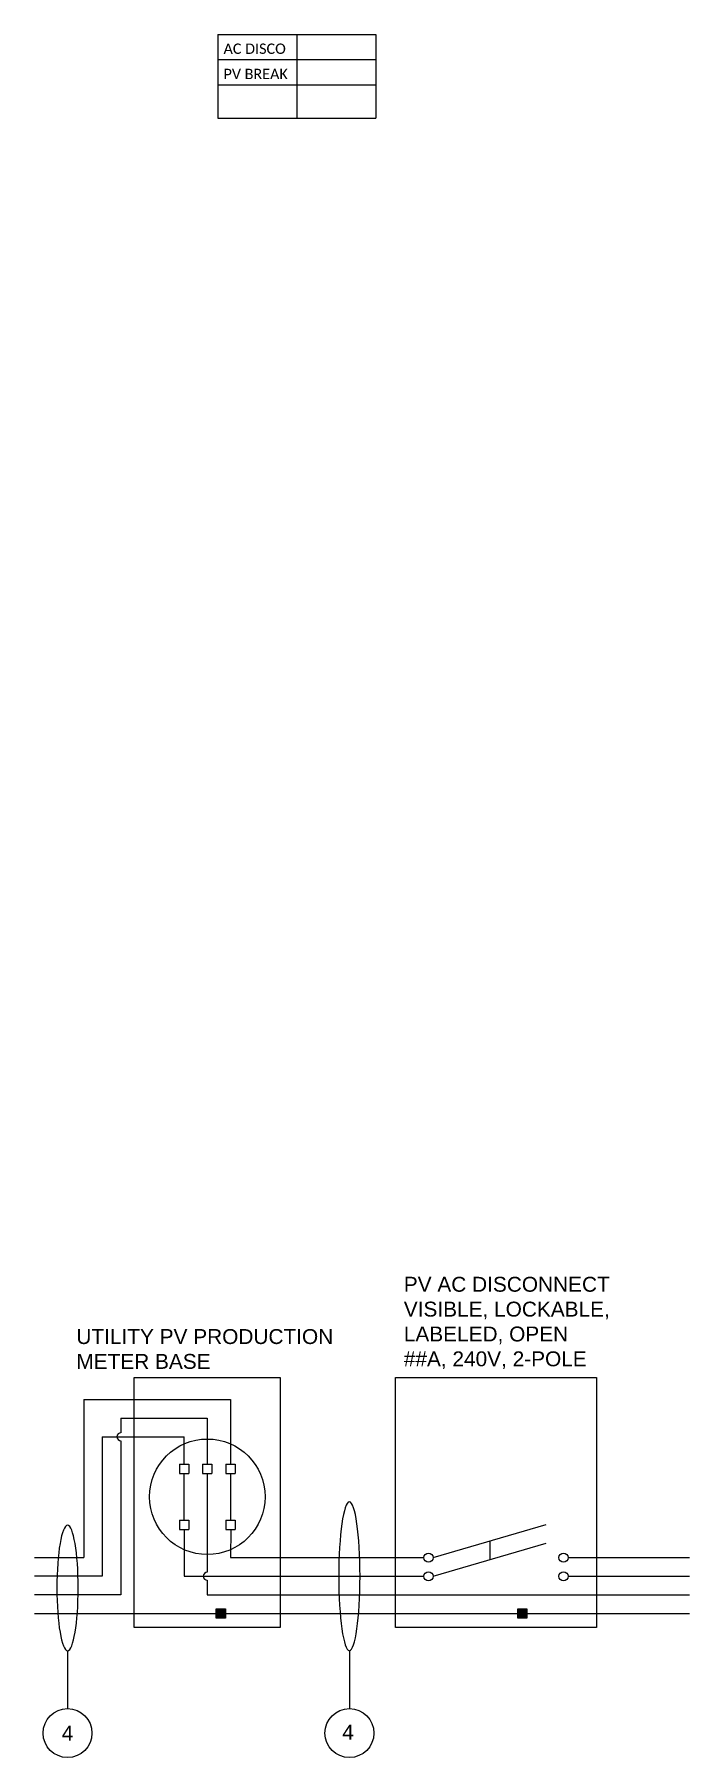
# Model space of a CAD drawing. Header units: inches. Extents: x 283.3 to 318.5, y 6.7 to 99.1.
import ezdxf

# ---------------------------------------------------------------- set-up
doc = ezdxf.new("R2010")
doc.units = ezdxf.units.IN
doc.header["$MEASUREMENT"] = 0
doc.layers.add('Ground', color=3, linetype='Continuous')
doc.layers.add('wirecallout', color=4, linetype='Continuous', lineweight=25)
doc.styles.get("Standard").update_dxf_attribs({"font": 'arial.ttf'})

# ---------------------------------------------------------------- blocks, each defined once
blk = doc.blocks.new('*T20')
at = {"color": 0, "linetype": 'ByBlock', "lineweight": -2, "transparency": 16777216}
for p, q in [((0, 0), (8.467, 0)), ((0, 0), (0, -4.497)), ((4.233, 0), (4.233, -4.497)), ((8.467, 0), (8.467, -4.497)), ((0, -1.348), (8.467, -1.348)), ((0, -2.697), (8.467, -2.697)), ((0, -4.497), (8.467, -4.497))]:
    blk.add_line(p, q, dxfattribs=at)
at = {"color": 0, "transparency": 16777216, "char_height": 0.55556, "width": 3.63333}
for s, insert, attachment_point in [('{\\fCalibri|b0|i0|c0;AC DISCO', (0.3, -1.048), 7), ('{\\fCalibri|b0|i0|c0;PV BREAK', (0.3, -2.397), 7), ('{\\fCalibri|b0|i0|c0;', (8.167, -1.048), 9), ('{\\fCalibri|b0|i0|c0;', (4.533, -2.397), 7)]:
    blk.add_mtext(s, dxfattribs=dict(at, insert=insert, attachment_point=attachment_point))
blk = doc.blocks.new('*U19')
h = blk.add_hatch(color=256)
h.dxf.hatch_style = 1
h.paths.add_polyline_path([(10.247, 0.248), (9.751, 0.248), (9.751, 0), (10.247, 0)])
h.paths.add_polyline_path([(10.247, 0), (9.751, 0), (9.751, -0.248), (10.247, -0.248)])
h = blk.add_hatch(color=256)
h.dxf.hatch_style = 1
h.paths.add_polyline_path([(26.429, 0.248), (25.933, 0.248), (25.933, 0), (26.429, 0)])
h.paths.add_polyline_path([(26.429, 0), (25.933, 0), (25.933, -0.248), (26.429, -0.248)])
for p, q in [((2.641, 11.488), (10.527, 11.488)), ((2.641, 11.488), (2.641, 3)), ((10.527, 11.488), (10.527, 8.016)), ((4.641, 10.488), (4.641, 9.703)), ((4.641, 10.488), (9.273, 10.488)), ((9.273, 10.488), (9.273, 8.016)), ((3.641, 9.488), (3.641, 2)), ((3.641, 9.488), (8.027, 9.488)), ((4.641, 9.273), (4.641, 1)), ((8.027, 8.016), (8.027, 9.488)), ((7.777, 8.016), (7.777, 7.516)), ((7.777, 8.016), (8.277, 8.016)), ((7.777, 7.516), (8.277, 7.516)), ((8.027, 5.016), (8.027, 7.516)), ((8.277, 8.016), (8.277, 7.516)), ((9.024, 8.016), (9.024, 7.516)), ((9.024, 8.016), (9.524, 8.016)), ((9.024, 7.516), (9.524, 7.516)), ((9.273, 7.516), (9.273, 4.222)), ((9.524, 8.016), (9.524, 7.516)), ((10.277, 8.016), (10.277, 7.516)), ((10.277, 8.016), (10.777, 8.016)), ((10.277, 7.516), (10.777, 7.516)), ((10.527, 7.516), (10.527, 7.004)), ((10.527, 7.516), (10.527, 5.016)), ((10.777, 8.016), (10.777, 7.516)), ((7.777, 5.016), (7.777, 4.516)), ((7.777, 5.016), (8.277, 5.016)), ((8.277, 5.016), (8.277, 4.516)), ((10.277, 5.016), (10.277, 4.516)), ((10.277, 5.016), (10.777, 5.016)), ((10.777, 5.016), (10.777, 4.516)), ((21.394, 3), (27.465, 4.771)), ((7.777, 4.516), (8.277, 4.516)), ((9.273, 4.222), (9.273, 2.215)), ((10.277, 4.516), (10.777, 4.516)), ((21.394, 2), (27.465, 3.771)), ((24.43, 3.885), (24.43, 2.885)), ((0, 3), (2.641, 3)), ((28.638, 3), (35.153, 3)), ((3.641, 2), (0, 2)), ((28.638, 2), (30.132, 2)), ((30.132, 2), (35.153, 2)), ((4.641, 1), (0, 1)), ((1.775, -1.99), (1.775, -5.101)), ((16.901, -1.99), (16.901, -5.101))]:
    blk.add_line(p, q)
for points in [[(13.189, -0.753), (5.357, -0.753), (5.357, 12.663), (13.189, 12.663)], [(30.168, -0.753), (19.382, -0.753), (19.382, 12.663), (30.168, 12.663)], [(9.751, 0.248), (10.247, 0.248), (10.247, -0.248), (9.751, -0.248)], [(25.933, 0.248), (26.429, 0.248), (26.429, -0.248), (25.933, -0.248)]]:
    blk.add_lwpolyline(points, close=True)
for points in [[(8.027, 4.516), (8.027, 2), (20.898, 2)], [(10.533, 4.516), (10.523, 3), (20.898, 3)], [(9.273, 1.785), (9.273, 1), (35.153, 1)]]:
    blk.add_lwpolyline(points)
for centre, radius in [((9.277, 6.266), 3.1), ((21.146, 3), 0.248), ((28.39, 3), 0.248), ((21.146, 2), 0.248), ((28.39, 2), 0.248), ((1.775, -6.412), 1.311), ((16.901, -6.412), 1.311)]:
    blk.add_circle(centre, radius)
for centre in [(4.641, 9.488), (9.273, 2)]:
    blk.add_arc(centre, 0.215, 90, 270)
at = {"layer": 'Ground'}
blk.add_lwpolyline([(0, 0), (35.153, 0)], dxfattribs=at)
at = {"layer": 'wirecallout', "color": 7, "extrusion": (0, 0, -1)}
for centre, major_axis, ratio in [((16.901, 2), (0, 3.99), 0.14309), ((1.775, 1.374), (0, 3.364), 0.169711)]:
    blk.add_ellipse(centre, major_axis=major_axis, ratio=ratio, dxfattribs=at)
blk.add_blockref('*T20', (9.846, 84.719))
at = {"char_height": 0.8}
for s, width, heights, insert, attachment_point in [('PV AC DISCONNECT\\PVISIBLE, LOCKABLE, LABELED, OPEN\\P##A, 240V, 2-POLE', 14.09593, [5.193], (19.82, 13.118), 7), ('\\A1;\\pxql;UTILITY PV PRODUCTION\\PMETER BASE', 14.51791, [5.98], (2.249, 13.118), 7), ('4', 15.64005, [0], (1.775, -6.412), 5), ('4', 15.64005, [0], (17.137, -5.963), 3)]:
    blk.add_mtext_dynamic_manual_height_columns(s, width=width, gutter_width=1, heights=heights, dxfattribs=dict(at, insert=insert, attachment_point=attachment_point))

msp = doc.modelspace()

# ---------------------------------------------------------------- block references
at = {"ltscale": 15}
msp.add_blockref('*U19', (283.342, 14.406), dxfattribs=at)

doc.saveas('drawing.dxf')
